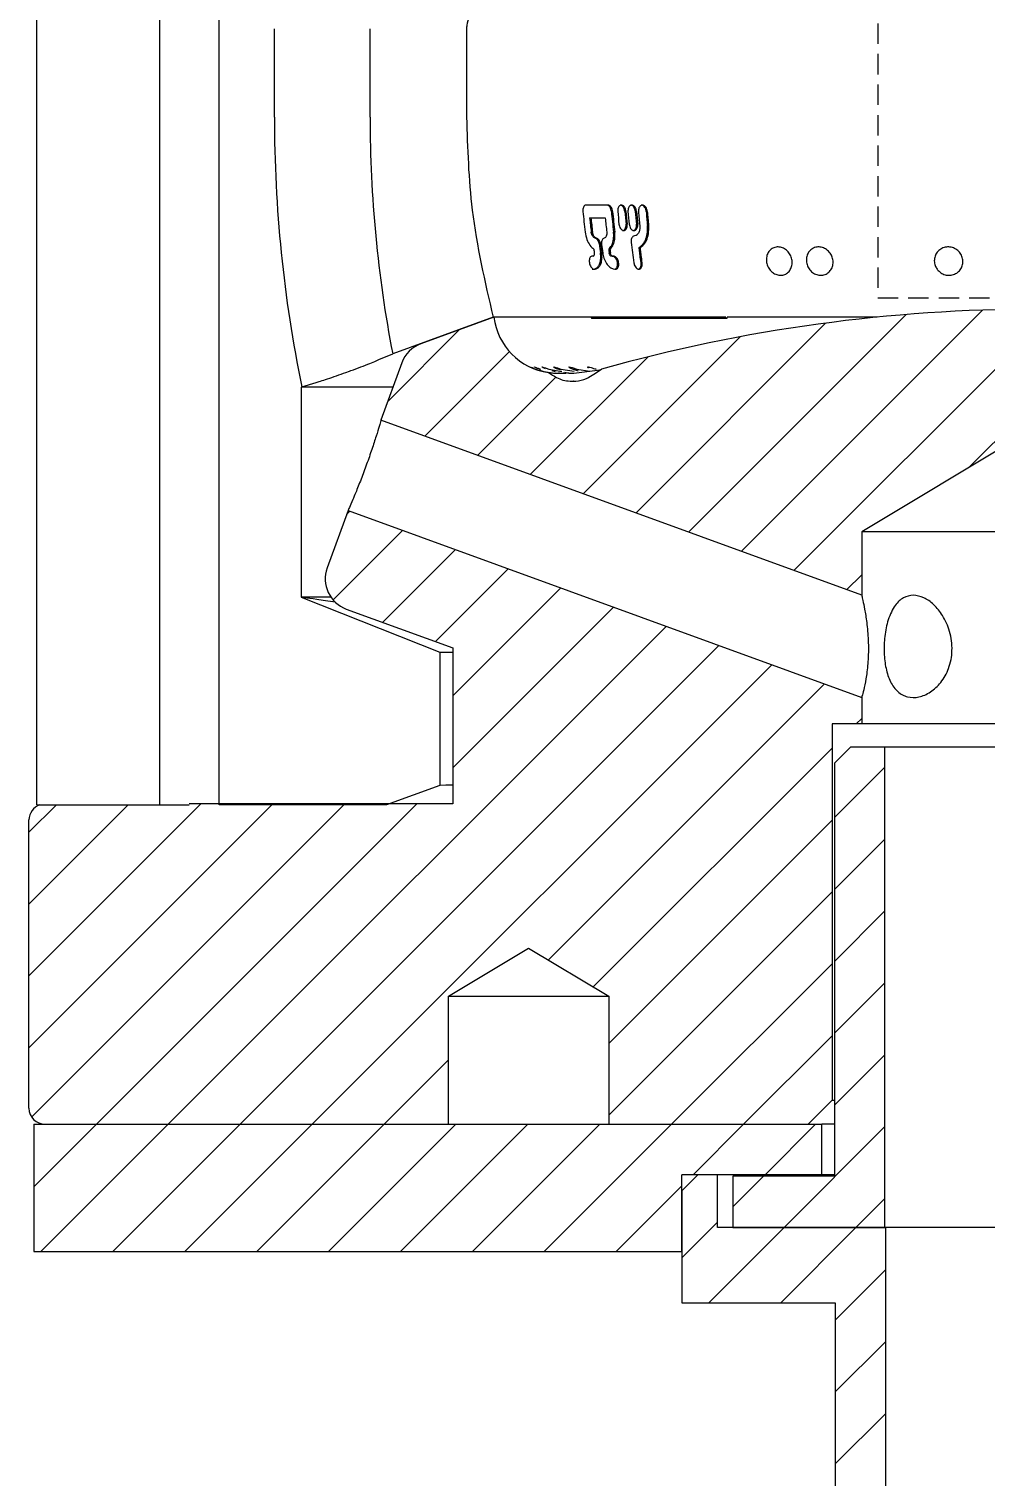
# Model space of a CAD drawing. Header units: millimetres. Extents: x 8 to 832, y 8 to 586.
# Drawn here: x 457.3 to 517, y 110 to 200.4 of the extents above; entities that cross this region are included whole.
import ezdxf

# ---------------------------------------------------------------- set-up
doc = ezdxf.new("R2010")
doc.units = ezdxf.units.MM
doc.linetypes.add('HIDDEN', pattern=[1.905, 1.27, -0.635])
doc.layers.add('HATCH', color=3, linetype='Continuous')
doc.layers.add('HIDDEN', color=3, linetype='HIDDEN')
doc.layers.add('OUTLINE', color=7, linetype='Continuous', lineweight=25)

# ---------------------------------------------------------------- blocks, each defined once
blk = doc.blocks.new('SW_HATCH_0')
at = {"layer": 'HATCH', "color": 0}
for p, q in [((310.841, -21.428), (295.774, -36.495)), ((315.385, -21.375), (299.066, -37.694)), ((319.735, -21.515), (310.016, -31.234)), ((301.048, -22.241), (289.19, -34.099)), ((306.075, -21.704), (292.482, -35.297)), ((278.19, -22.648), (273.705, -27.133)), ((295.706, -23.093), (285.898, -32.901)), ((281.306, -24.022), (276.022, -29.306)), ((289.969, -24.34), (282.606, -31.703)), ((284.207, -25.612), (279.314, -30.505)), ((271.341, -33.988), (271.136, -34.193)), ((274.633, -35.186), (270.291, -39.528)), ((277.925, -36.384), (273.387, -40.922)), ((281.217, -37.582), (276.679, -42.12)), ((303.3, -37.95), (302.358, -38.892)), ((284.509, -38.78), (277.775, -45.514)), ((287.801, -39.979), (277.775, -50.004)), ((291.093, -41.177), (260, -72.269)), ((294.385, -42.375), (264.491, -72.269)), ((297.677, -43.573), (268.981, -72.269)), ((300.969, -44.771), (283.734, -62.006)), ((303.3, -46.93), (302.961, -47.269)), ((301.45, -48.78), (286.539, -63.691)), ((304.75, -49.97), (301.6, -53.12)), ((266.53, -52.269), (251.3, -67.499)), ((262.04, -52.269), (251.3, -63.009)), ((257.5, -52.319), (251.3, -58.519)), ((253.01, -52.319), (251.3, -54.029)), ((271.02, -52.269), (251.467, -71.822)), ((275.51, -52.269), (255.51, -72.269)), ((301.45, -53.27), (287.5, -67.22)), ((304.75, -54.46), (301.6, -57.61)), ((301.45, -57.76), (287.5, -71.71)), ((304.75, -58.95), (301.6, -62.1)), ((301.45, -62.25), (291.431, -72.269)), ((304.75, -63.441), (301.6, -66.591)), ((301.45, -66.741), (295.921, -72.269)), ((277.5, -68.24), (273.471, -72.269)), ((304.75, -67.931), (301.6, -71.081)), ((255.51, -72.269), (251.6, -76.179)), ((260, -72.269), (252.05, -80.219)), ((264.491, -72.269), (256.541, -80.219)), ((268.981, -72.269), (261.031, -80.219)), ((273.471, -72.269), (265.521, -80.219)), ((277.961, -72.269), (270.011, -80.219)), ((282.451, -72.269), (274.501, -80.219)), ((286.941, -72.269), (278.991, -80.219)), ((291.431, -72.269), (283.481, -80.219)), ((295.921, -72.269), (292.771, -75.419)), ((300.412, -72.269), (297.262, -75.419)), ((304.75, -72.421), (298.452, -78.719)), ((297.162, -75.519), (295.25, -77.431)), ((292.075, -76.116), (287.971, -80.219)), ((304.75, -76.911), (302.942, -78.719)), ((294.3, -78.381), (292.075, -80.606)), ((298.452, -78.719), (293.752, -83.419)), ((302.942, -78.719), (298.242, -83.419)), ((304.8, -81.351), (301.65, -84.501)), ((304.8, -85.841), (301.65, -88.991)), ((304.8, -90.331), (301.65, -93.481))]:
    blk.add_line(p, q, dxfattribs=at)

msp = doc.modelspace()

# ---------------------------------------------------------------- linework, layer by layer
at = {"layer": 'HIDDEN'}
for p, q in [((510.272, 263.612), (510.272, 183.612)), ((510.272, 183.612), (530.272, 183.612))]:
    msp.add_line(p, q, dxfattribs=at)
at = {"layer": 'OUTLINE'}
for p, q in [((457.772, 151.956), (457.772, 408.812)), ((465.452, 151.956), (465.452, 408.812)), ((469.152, 151.956), (469.152, 408.812)), ((472.597, 194.906), (472.597, 200.406)), ((478.571, 194.906), (478.571, 200.406)), ((484.597, 200.406), (484.597, 194.906)), ((493.429, 189.406), (492.052, 189.406)), ((492.284, 188.606), (492.364, 188.606)), ((493.474, 186.65), (493.552, 186.65)), ((495.371, 186.755), (495.443, 186.755)), ((492.512, 186.219), (492.52, 186.219)), ((492.71, 185.469), (492.776, 185.469)), ((493.686, 186.207), (493.763, 186.207)), ((486.254, 182.406), (479.984, 180.124)), ((486.304, 182.406), (481.751, 180.749)), ((486.304, 182.406), (486.254, 182.406)), ((492.388, 182.406), (486.304, 182.406)), ((492.388, 182.406), (492.393, 182.355)), ((500.797, 182.406), (492.388, 182.406)), ((492.393, 182.355), (500.878, 182.355)), ((500.878, 182.355), (500.873, 182.406)), ((510.229, 182.406), (500.873, 182.406)), ((479.123, 179.756), (479.984, 180.124)), ((480.556, 179.553), (479.25, 175.967)), ((489.731, 179.166), (490.553, 179.013)), ((490.152, 178.991), (489.937, 179.057)), ((490.49, 179.166), (491.321, 179.026)), ((491.29, 178.906), (492.934, 179.127)), ((491.475, 179.166), (492.293, 179.044)), ((492.934, 179.127), (492.941, 179.13)), ((474.305, 178.057), (475.21, 178.336)), ((477.056, 178.953), (477.295, 179.04)), ((490.983, 178.906), (490.642, 178.928)), ((490.992, 178.906), (491.29, 178.906)), ((491.26, 178.406), (491.422, 178.419)), ((491.271, 178.406), (491.26, 178.406)), ((474.305, 178.057), (474.272, 178.045)), ((474.272, 178.045), (474.272, 164.925)), ((480.007, 178.045), (474.272, 178.045)), ((509.272, 165.04), (479.25, 175.967)), ((520.272, 175.615), (509.272, 169.006)), ((477.198, 170.329), (475.893, 166.743)), ((477.198, 170.329), (509.272, 158.655)), ((509.272, 169.006), (509.272, 165.04)), ((531.272, 169.006), (509.272, 169.006)), ((474.272, 164.925), (482.922, 161.486)), ((476.125, 164.925), (474.272, 164.925)), ((477.088, 164.179), (483.747, 161.756)), ((482.922, 161.486), (482.922, 153.164)), ((482.922, 161.486), (483.747, 161.486)), ((483.747, 161.756), (483.747, 152.006)), ((509.272, 158.655), (509.272, 157.006)), ((509.272, 157.006), (507.422, 157.006)), ((507.422, 157.006), (507.422, 133.506)), ((531.272, 157.006), (509.272, 157.006)), ((507.572, 154.556), (508.572, 155.556)), ((510.722, 155.556), (508.572, 155.556)), ((510.722, 125.556), (510.722, 155.556)), ((529.822, 155.556), (510.722, 155.556)), ((507.572, 154.556), (507.572, 128.756)), ((482.922, 153.164), (479.601, 151.956)), ((457.772, 151.956), (465.452, 151.956)), ((465.452, 151.956), (467.272, 151.956)), ((483.747, 152.006), (467.272, 152.006)), ((479.601, 151.956), (469.152, 151.956)), ((457.272, 133.006), (457.272, 151.006)), ((483.472, 140.006), (488.472, 143.01)), ((488.472, 143.01), (493.472, 140.006)), ((483.472, 132.006), (483.472, 140.006)), ((483.472, 140.006), (493.472, 140.006)), ((493.472, 140.006), (493.472, 132.006)), ((507.422, 133.506), (505.922, 132.006)), ((507.422, 133.506), (507.572, 133.506)), ((457.572, 132.006), (457.572, 124.056)), ((457.572, 132.006), (506.772, 132.006)), ((458.272, 132.006), (483.472, 132.006)), ((493.472, 132.006), (505.922, 132.006)), ((506.772, 128.856), (506.772, 132.006)), ((507.572, 132.006), (506.772, 132.006)), ((498.047, 127.856), (499.047, 128.856)), ((506.772, 128.856), (498.047, 128.856)), ((498.047, 124.056), (498.047, 128.856)), ((500.272, 128.856), (499.047, 128.856)), ((500.272, 125.556), (500.272, 128.856)), ((501.222, 128.756), (501.222, 125.556)), ((507.572, 128.756), (501.222, 128.756)), ((507.572, 128.856), (506.772, 128.856)), ((498.047, 127.856), (498.047, 120.856)), ((510.772, 125.556), (500.272, 125.556)), ((501.222, 125.556), (510.722, 125.556)), ((510.772, 104.856), (510.772, 125.556)), ((529.772, 125.556), (510.772, 125.556)), ((457.572, 124.056), (498.047, 124.056)), ((498.047, 120.856), (507.622, 120.856)), ((507.622, 120.856), (507.622, 108.588))]:
    msp.add_line(p, q, dxfattribs=at)
at = {"layer": 'OUTLINE', "flags": 128}
for points in [[(490.527, 179.09), (490.217, 179.188), (490.133, 179.229), (490.065, 179.269), (490.044, 179.286), (490.041, 179.296), (490.056, 179.296), (490.104, 179.286), (490.273, 179.234), (490.49, 179.166), (490.49, 179.166)], [(491.577, 179.044), (491.22, 179.155), (491.069, 179.228), (491.02, 179.259), (490.992, 179.285), (490.992, 179.295), (491.01, 179.297), (491.058, 179.288), (491.182, 179.254), (491.475, 179.166), (491.475, 179.166)], [(483.747, 153.185), (483.299, 153.174), (482.922, 153.164), (482.922, 153.164), (482.922, 153.164)]]:
    msp.add_lwpolyline(points, dxfattribs=at)
at = {"layer": 'OUTLINE'}
for centre, radius, start, end in [((556.565, 194.906), 83.968, 180, 191.57542), ((556.565, 194.906), 77.995, 180, 190.92501), ((550.64, 194.863), 59.071, 185.69092, 186.94043), ((556.565, 194.854), 63.194, 185.30972, 186.47678), ((556.511, 194.854), 63.065, 185.32088, 186.49036), ((557.708, 194.865), 63.94, 185.25394, 185.97181), ((559.447, 194.854), 65.231, 185.14018, 185.84369), ((559.336, 194.85), 65.047, 185.15058, 185.8561), ((559.854, 194.856), 65.438, 185.12565, 185.82692), ((561.766, 194.851), 66.886, 185.00966, 185.69562), ((561.746, 194.855), 66.795, 185.02034, 185.70724), ((562.171, 194.852), 67.093, 184.99886, 185.74896), ((564.28, 194.85), 68.715, 184.87905, 185.61129), ((564.159, 194.846), 68.525, 184.88892, 185.62321), ((552.079, 194.858), 60.121, 185.96962, 186.81389), ((551.972, 194.852), 59.935, 185.98194, 186.82887), ((554.883, 194.857), 61.943, 185.79259, 186.61172), ((551.752, 194.851), 59.778, 187.88532, 188.10322), ((552.972, 194.808), 60.593, 187.45087, 187.95168), ((552.756, 194.785), 60.298, 187.46561, 187.96889), ((553.108, 194.808), 60.593, 187.45087, 187.95168), ((553.909, 194.696), 60.968, 187.58327, 187.79676), ((554.354, 194.763), 61.341, 187.59974, 187.81194), ((559.16, 194.781), 64.747, 186.83099, 187.96853), ((520.272, 81.779), 101.126, 74.36594, 105.63406), ((490.272, 182.906), 4, 187.18076, 261.83255), ((482.435, 178.869), 2, 110, 160), ((477.772, 166.059), 2, 160, 250), ((458.272, 151.006), 1, 108.19487, 180), ((458.272, 133.006), 1, 180, 270)]:
    msp.add_arc(centre, radius, start, end, dxfattribs=at)
for centre, major_axis, ratio, start_param, end_param in [((487.659, 183.406), (-7.711, 0), 0.765145, 2.206351, 2.33944), ((494.638, 183.406), (7.636, 0), 0.765145, 4.009894, 4.095532), ((491.229, 179.206), (-1.6, 0), 0.5, 1.465888, 1.597337)]:
    msp.add_ellipse(centre, major_axis=major_axis, ratio=ratio, start_param=start_param, end_param=end_param, dxfattribs=at)
for points, knots in [([(484.768, 201.181), (484.701, 201.001), (484.608, 200.749), (484.6, 200.482), (484.597, 200.406)], [0, 0, 0, 0, 0.7132798, 1, 1, 1, 1]), ([(484.597, 194.906), (484.657, 192.962), (484.785, 188.741), (485.739, 184.626), (486.254, 182.406)], [0, 0, 0, 0, 0.460526, 1, 1, 1, 1]), ([(492.052, 189.406), (492.023, 189.4), (491.97, 189.39), (491.908, 189.316), (491.868, 189.216), (491.854, 189.106), (491.858, 189.034), (491.86, 189.006)], [0, 0, 0, 0, 0.231635, 0.438378, 0.645069, 0.860327, 1, 1, 1, 1]), ([(493.642, 189.006), (493.634, 189.053), (493.619, 189.148), (493.56, 189.272), (493.482, 189.361), (493.41, 189.401), (493.367, 189.404), (493.353, 189.406)], [0, 0, 0, 0, 0.229363, 0.46409, 0.684521, 0.895354, 1, 1, 1, 1]), ([(493.718, 189.006), (493.71, 189.053), (493.695, 189.148), (493.636, 189.272), (493.558, 189.362), (493.486, 189.401), (493.443, 189.404), (493.429, 189.406)], [0, 0, 0, 0, 0.229667, 0.465317, 0.68623, 0.896879, 1, 1, 1, 1]), ([(494.551, 189.01), (494.544, 189.055), (494.53, 189.148), (494.471, 189.271), (494.392, 189.361), (494.304, 189.407), (494.217, 189.408), (494.141, 189.367), (494.08, 189.29), (494.041, 189.182), (494.031, 189.083), (494.036, 189.024), (494.037, 189.01)], [0, 0, 0, 0, 0.112025, 0.229634, 0.34028, 0.4461, 0.548193, 0.648441, 0.750109, 0.855208, 0.964628, 1, 1, 1, 1]), ([(494.478, 189.01), (494.471, 189.055), (494.456, 189.148), (494.397, 189.271), (494.319, 189.359), (494.243, 189.404), (494.199, 189.401), (494.184, 189.4)], [0, 0, 0, 0, 0.223853, 0.458177, 0.67907, 0.890947, 1, 1, 1, 1]), ([(495.207, 189.01), (495.2, 189.055), (495.186, 189.148), (495.125, 189.271), (495.045, 189.361), (494.954, 189.407), (494.865, 189.408), (494.786, 189.367), (494.723, 189.29), (494.683, 189.182), (494.673, 189.083), (494.677, 189.024), (494.678, 189.01)], [0, 0, 0, 0, 0.112025, 0.229633, 0.340279, 0.446099, 0.548193, 0.648441, 0.750109, 0.855208, 0.964628, 1, 1, 1, 1]), ([(495.136, 189.01), (495.129, 189.055), (495.114, 189.148), (495.054, 189.271), (494.973, 189.359), (494.896, 189.404), (494.851, 189.401), (494.835, 189.4)], [0, 0, 0, 0, 0.223853, 0.458177, 0.679069, 0.890946, 1, 1, 1, 1]), ([(495.884, 189.006), (495.877, 189.051), (495.862, 189.145), (495.8, 189.27), (495.717, 189.36), (495.623, 189.407), (495.531, 189.408), (495.448, 189.367), (495.383, 189.289), (495.34, 189.179), (495.329, 189.079), (495.333, 189.02), (495.334, 189.006)], [0, 0, 0, 0, 0.112034, 0.229598, 0.340259, 0.446082, 0.548177, 0.648427, 0.750094, 0.855211, 0.964346, 1, 1, 1, 1]), ([(495.815, 189.006), (495.807, 189.051), (495.793, 189.145), (495.731, 189.27), (495.648, 189.358), (495.567, 189.404), (495.52, 189.401), (495.504, 189.4)], [0, 0, 0, 0, 0.223843, 0.458103, 0.679011, 0.890887, 1, 1, 1, 1]), ([(492.364, 188.606), (492.44, 188.606), (492.591, 188.606), (492.887, 188.606), (493.111, 188.606), (493.256, 188.606)], [0, 0, 0, 0, 0.260452, 0.520904, 1, 1, 1, 1]), ([(494.115, 188.213), (494.123, 188.168), (494.138, 188.075), (494.199, 187.951), (494.28, 187.861), (494.368, 187.816), (494.454, 187.816), (494.529, 187.857), (494.588, 187.934), (494.626, 188.042), (494.634, 188.141), (494.629, 188.199), (494.628, 188.213)], [0, 0, 0, 0, 0.112114, 0.230958, 0.342698, 0.448697, 0.54994, 0.648955, 0.749794, 0.85497, 0.965329, 1, 1, 1, 1]), ([(494.337, 187.823), (494.351, 187.822), (494.393, 187.819), (494.455, 187.858), (494.515, 187.933), (494.552, 188.042), (494.56, 188.141), (494.556, 188.199), (494.555, 188.213)], [0, 0, 0, 0, 0.0993752, 0.2981965, 0.500478, 0.7109788, 0.9312773, 1, 1, 1, 1]), ([(494.754, 188.213), (494.762, 188.168), (494.778, 188.075), (494.839, 187.951), (494.921, 187.861), (495.012, 187.816), (495.101, 187.816), (495.178, 187.857), (495.239, 187.934), (495.278, 188.042), (495.288, 188.141), (495.283, 188.199), (495.282, 188.213)], [0, 0, 0, 0, 0.112115, 0.230958, 0.342699, 0.448698, 0.549941, 0.648954, 0.749793, 0.85497, 0.965329, 1, 1, 1, 1]), ([(494.985, 187.823), (494.999, 187.822), (495.042, 187.819), (495.106, 187.858), (495.168, 187.933), (495.207, 188.042), (495.216, 188.141), (495.211, 188.199), (495.21, 188.213)], [0, 0, 0, 0, 0.099376, 0.298197, 0.500478, 0.710979, 0.931278, 1, 1, 1, 1]), ([(495.416, 188.131), (495.418, 188.055), (495.423, 187.9), (495.361, 187.695), (495.255, 187.549), (495.149, 187.49), (495.088, 187.481), (495.074, 187.48)], [0, 0, 0, 0, 0.239271, 0.485229, 0.718219, 0.938579, 1, 1, 1, 1]), ([(495.371, 186.755), (495.477, 186.836), (495.675, 186.986), (495.85, 187.391), (495.915, 187.781), (495.9, 188.037), (495.895, 188.131)], [0, 0, 0, 0, 0.304145, 0.565501, 0.840474, 1, 1, 1, 1]), ([(495.443, 186.755), (495.549, 186.836), (495.746, 186.987), (495.92, 187.392), (495.985, 187.781), (495.97, 188.037), (495.965, 188.131)], [0, 0, 0, 0, 0.3044984, 0.5652206, 0.8403717, 1, 1, 1, 1]), ([(492.001, 187.725), (492.032, 187.565), (492.09, 187.265), (492.289, 186.877), (492.456, 186.726), (492.539, 186.65)], [0, 0, 0, 0, 0.363221, 0.682191, 1, 1, 1, 1]), ([(492.628, 187.348), (492.598, 187.358), (492.543, 187.379), (492.471, 187.462), (492.417, 187.567), (492.391, 187.661), (492.384, 187.714), (492.382, 187.725)], [0, 0, 0, 0, 0.2545, 0.47632, 0.701481, 0.938851, 1, 1, 1, 1]), ([(492.707, 187.348), (492.678, 187.358), (492.623, 187.379), (492.551, 187.463), (492.497, 187.567), (492.471, 187.661), (492.464, 187.714), (492.462, 187.725)], [0, 0, 0, 0, 0.254868, 0.475892, 0.700775, 0.938524, 1, 1, 1, 1]), ([(492.89, 186.95), (492.881, 186.998), (492.862, 187.094), (492.8, 187.219), (492.722, 187.308), (492.661, 187.341), (492.631, 187.347), (492.628, 187.348)], [0, 0, 0, 0, 0.25102, 0.508242, 0.747099, 0.972927, 1, 1, 1, 1]), ([(492.969, 186.95), (492.96, 186.998), (492.941, 187.094), (492.879, 187.219), (492.798, 187.314), (492.738, 187.336), (492.707, 187.348)], [0, 0, 0, 0, 0.251438, 0.509782, 0.749248, 1, 1, 1, 1]), ([(493.191, 187.348), (493.162, 187.336), (493.108, 187.315), (493.053, 187.227), (493.023, 187.118), (493.019, 187.019), (493.026, 186.962), (493.027, 186.95)], [0, 0, 0, 0, 0.2539087, 0.4736198, 0.6973202, 0.9342215, 1, 1, 1, 1]), ([(493.352, 187.725), (493.354, 187.68), (493.359, 187.588), (493.328, 187.469), (493.271, 187.379), (493.218, 187.358), (493.191, 187.348)], [0, 0, 0, 0, 0.252405, 0.509869, 0.749769, 1, 1, 1, 1]), ([(493.474, 186.65), (493.537, 186.717), (493.662, 186.852), (493.768, 187.179), (493.795, 187.484), (493.779, 187.671), (493.774, 187.725)], [0, 0, 0, 0, 0.288364, 0.57637, 0.876355, 1, 1, 1, 1]), ([(493.552, 186.65), (493.614, 186.717), (493.739, 186.852), (493.844, 187.179), (493.871, 187.483), (493.855, 187.67), (493.85, 187.725)], [0, 0, 0, 0, 0.287909, 0.575434, 0.875655, 1, 1, 1, 1]), ([(495.074, 187.48), (495.042, 187.471), (494.982, 187.454), (494.916, 187.373), (494.876, 187.268), (494.865, 187.164), (494.871, 187.1), (494.873, 187.08)], [0, 0, 0, 0, 0.243649, 0.455734, 0.670667, 0.89789, 1, 1, 1, 1]), ([(492.447, 185.413), (492.519, 185.411), (492.654, 185.409), (492.816, 185.551), (492.927, 185.769), (492.989, 186.069), (492.971, 186.302), (492.961, 186.425)], [0, 0, 0, 0, 0.209156, 0.391645, 0.57886, 0.778341, 1, 1, 1, 1]), ([(492.571, 186.425), (492.573, 186.401), (492.577, 186.348), (492.563, 186.279), (492.534, 186.229), (492.498, 186.205), (492.472, 186.206), (492.461, 186.207)], [0, 0, 0, 0, 0.206755, 0.438162, 0.648321, 0.844212, 1, 1, 1, 1]), ([(492.529, 185.413), (492.601, 185.411), (492.735, 185.409), (492.896, 185.552), (493.007, 185.768), (493.069, 186.068), (493.05, 186.302), (493.04, 186.425)], [0, 0, 0, 0, 0.2095128, 0.3912091, 0.5778951, 0.777311, 1, 1, 1, 1]), ([(493.098, 186.425), (493.12, 186.313), (493.167, 186.078), (493.325, 185.759), (493.532, 185.522), (493.748, 185.402), (493.879, 185.409), (493.938, 185.413)], [0, 0, 0, 0, 0.202719, 0.4257, 0.639327, 0.837614, 1, 1, 1, 1]), ([(493.686, 186.207), (493.669, 186.207), (493.637, 186.207), (493.589, 186.239), (493.55, 186.288), (493.519, 186.352), (493.509, 186.4), (493.504, 186.425)], [0, 0, 0, 0, 0.216675, 0.407234, 0.593902, 0.791706, 1, 1, 1, 1]), ([(493.763, 186.207), (493.746, 186.207), (493.714, 186.207), (493.667, 186.239), (493.628, 186.288), (493.597, 186.352), (493.587, 186.4), (493.582, 186.425)], [0, 0, 0, 0, 0.217046, 0.406771, 0.59292, 0.790707, 1, 1, 1, 1]), ([(495.494, 185.806), (495.473, 185.964), (495.441, 186.201), (495.4, 186.517), (495.381, 186.676), (495.371, 186.755)], [0, 0, 0, 0, 0.499977, 0.74999, 1, 1, 1, 1]), ([(495.566, 185.806), (495.545, 185.964), (495.513, 186.201), (495.473, 186.517), (495.453, 186.676), (495.443, 186.755)], [0, 0, 0, 0, 0.499979, 0.749991, 1, 1, 1, 1]), ([(504.17, 185.024), (504.079, 185.037), (503.896, 185.064), (503.646, 185.228), (503.451, 185.461), (503.332, 185.746), (503.302, 186.048), (503.364, 186.333), (503.51, 186.571), (503.724, 186.735), (503.984, 186.806), (504.261, 186.776), (504.522, 186.647), (504.738, 186.434), (504.883, 186.162), (504.942, 185.862), (504.908, 185.568), (504.786, 185.311), (504.59, 185.123), (504.372, 185.03), (504.226, 185.025), (504.17, 185.024)], [0, 0, 0, 0, 0.054092, 0.108177, 0.162072, 0.215685, 0.269049, 0.322313, 0.375658, 0.429237, 0.483095, 0.537157, 0.59126, 0.645228, 0.698936, 0.752373, 0.80565, 0.858946, 0.912437, 0.966208, 1, 1, 1, 1]), ([(506.674, 185.024), (506.58, 185.039), (506.39, 185.069), (506.136, 185.236), (505.94, 185.472), (505.825, 185.758), (505.803, 186.06), (505.876, 186.344), (506.035, 186.579), (506.263, 186.74), (506.535, 186.807), (506.822, 186.772), (507.09, 186.64), (507.308, 186.424), (507.45, 186.15), (507.502, 185.849), (507.458, 185.556), (507.324, 185.302), (507.114, 185.117), (506.885, 185.027), (506.733, 185.025), (506.674, 185.024)], [0, 0, 0, 0, 0.054087, 0.108166, 0.162051, 0.215652, 0.26901, 0.322271, 0.375627, 0.429217, 0.483085, 0.537151, 0.591252, 0.64521, 0.698908, 0.752334, 0.805608, 0.858912, 0.912411, 0.966194, 1, 1, 1, 1]), ([(513.974, 185.411), (513.932, 185.482), (513.837, 185.639), (513.789, 185.923), (513.834, 186.218), (513.977, 186.479), (514.201, 186.677), (514.481, 186.788), (514.786, 186.801), (515.083, 186.712), (515.336, 186.532), (515.515, 186.281), (515.602, 185.988), (515.587, 185.688), (515.473, 185.412), (515.272, 185.191), (515.007, 185.051), (514.705, 185.006), (514.403, 185.065), (514.147, 185.206), (514.027, 185.348), (513.974, 185.411)], [0, 0, 0, 0, 0.043879, 0.097307, 0.150588, 0.203873, 0.257342, 0.311083, 0.365072, 0.419178, 0.47322, 0.527042, 0.580582, 0.633905, 0.687167, 0.740559, 0.794207, 0.848129, 0.902222, 0.956308, 1, 1, 1, 1]), ([(492.461, 186.207), (492.432, 186.208), (492.378, 186.208), (492.316, 186.151), (492.274, 186.065), (492.255, 185.95), (492.261, 185.814), (492.297, 185.672), (492.358, 185.546), (492.439, 185.448), (492.499, 185.425), (492.529, 185.413)], [0, 0, 0, 0, 0.114145, 0.213586, 0.313186, 0.418862, 0.532036, 0.650132, 0.769175, 0.88323, 1, 1, 1, 1]), ([(493.861, 185.413), (493.889, 185.424), (493.942, 185.445), (493.997, 185.53), (494.027, 185.638), (494.031, 185.771), (494.004, 185.913), (493.946, 186.046), (493.867, 186.146), (493.783, 186.204), (493.73, 186.206), (493.707, 186.207)], [0, 0, 0, 0, 0.11591, 0.219588, 0.326561, 0.440961, 0.561767, 0.683399, 0.801056, 0.911128, 1, 1, 1, 1]), ([(493.938, 185.413), (493.966, 185.424), (494.019, 185.445), (494.074, 185.53), (494.104, 185.638), (494.107, 185.771), (494.08, 185.913), (494.023, 186.046), (493.944, 186.147), (493.852, 186.209), (493.793, 186.208), (493.763, 186.207)], [0, 0, 0, 0, 0.1131054, 0.2137541, 0.3178643, 0.4295123, 0.5476501, 0.6666712, 0.7816264, 0.8888328, 1, 1, 1, 1]), ([(495.038, 185.806), (495.048, 185.76), (495.067, 185.666), (495.134, 185.54), (495.222, 185.448), (495.315, 185.403), (495.403, 185.405), (495.477, 185.446), (495.534, 185.523), (495.569, 185.63), (495.575, 185.731), (495.568, 185.79), (495.566, 185.806)], [0, 0, 0, 0, 0.112172, 0.234431, 0.34809, 0.453535, 0.552287, 0.648268, 0.746777, 0.85118, 0.962468, 1, 1, 1, 1]), ([(495.284, 185.411), (495.299, 185.41), (495.342, 185.407), (495.404, 185.447), (495.462, 185.522), (495.496, 185.631), (495.502, 185.731), (495.496, 185.791), (495.494, 185.806)], [0, 0, 0, 0, 0.104152, 0.296893, 0.49447, 0.703422, 0.925526, 1, 1, 1, 1]), ([(477.295, 179.04), (477.321, 179.049), (477.562, 179.136), (478.017, 179.305), (478.571, 179.52), (478.952, 179.677), (479.073, 179.732), (479.123, 179.756)], [0, 0, 0, 0, 0.031734, 0.291747, 0.553201, 0.813977, 1, 1, 1, 1]), ([(488.584, 179.295), (488.583, 179.296), (488.58, 179.298), (488.611, 179.286), (488.713, 179.242), (488.833, 179.196), (488.915, 179.166)], [0, 0, 0, 0, 0.058954, 0.193338, 0.454843, 1, 1, 1, 1]), ([(488.838, 179.29), (488.835, 179.292), (488.827, 179.298), (488.837, 179.297), (488.888, 179.281), (489.017, 179.23), (489.14, 179.188), (489.204, 179.166)], [0, 0, 0, 0, 0.054575, 0.137903, 0.274273, 0.621849, 1, 1, 1, 1]), ([(488.915, 179.166), (489.257, 179.065), (489.74, 178.924), (490.275, 178.91), (490.43, 178.906)], [0, 0, 0, 0, 0.710686, 1, 1, 1, 1]), ([(489.534, 179.181), (489.5, 179.196), (489.432, 179.225), (489.36, 179.263), (489.323, 179.287), (489.315, 179.297), (489.329, 179.298), (489.389, 179.281), (489.528, 179.232), (489.66, 179.189), (489.731, 179.166)], [0, 0, 0, 0, 0.122058, 0.245068, 0.30675, 0.368907, 0.424492, 0.513911, 0.738831, 1, 1, 1, 1]), ([(492.216, 179.237), (492.209, 179.241), (492.186, 179.255), (492.166, 179.274), (492.158, 179.291), (492.174, 179.299), (492.219, 179.295), (492.358, 179.261), (492.524, 179.21), (492.656, 179.172), (492.68, 179.166)], [0, 0, 0, 0, 0.0400727, 0.1296695, 0.2021118, 0.2749647, 0.3564824, 0.4926338, 0.9110955, 1, 1, 1, 1]), ([(475.21, 178.336), (475.286, 178.358), (475.439, 178.4), (475.901, 178.55), (476.458, 178.739), (476.863, 178.884), (477.056, 178.953)], [0, 0, 0, 0, 0.254818, 0.509673, 0.76571, 1, 1, 1, 1]), ([(489.704, 178.946), (489.732, 178.942), (489.918, 178.917), (490.112, 178.911), (490.276, 178.906)], [0, 0, 0, 0, 0.153846, 1, 1, 1, 1]), ([(490.22, 178.64), (490.35, 178.58), (490.617, 178.456), (490.91, 178.426), (491.061, 178.41)], [0, 0, 0, 0, 0.483072, 1, 1, 1, 1]), ([(490.276, 178.906), (490.364, 178.906), (490.487, 178.906), (490.617, 178.906), (490.653, 178.906)], [0, 0, 0, 0, 0.7245178, 1, 1, 1, 1]), ([(490.339, 178.934), (490.359, 178.93), (490.508, 178.898), (490.67, 178.902), (490.811, 178.906)], [0, 0, 0, 0, 0.13202, 1, 1, 1, 1]), ([(490.738, 178.979), (490.85, 178.952), (491.011, 178.913), (491.184, 178.911), (491.238, 178.911)], [0, 0, 0, 0, 0.691862, 1, 1, 1, 1]), ([(491.271, 178.406), (491.316, 178.407), (491.597, 178.417), (491.933, 178.497), (492.189, 178.632), (492.237, 178.657)], [0, 0, 0, 0, 0.135142, 0.839032, 1, 1, 1, 1]), ([(479.25, 175.967), (479.248, 175.957), (479.24, 175.93), (479.152, 175.629), (478.964, 175.008), (478.693, 174.171), (478.363, 173.222), (478.005, 172.27), (477.705, 171.521), (477.452, 170.914), (477.265, 170.479), (477.201, 170.335), (477.198, 170.329), (477.198, 170.329)], [0, 0, 0, 0, 0.058808, 0.165876, 0.27309, 0.380502, 0.487849, 0.594977, 0.702081, 0.771038, 0.87833, 0.985628, 1, 1, 1, 1]), ([(476.405, 164.602), (475.99, 164.665), (475.123, 164.798), (474.427, 164.902), (474.324, 164.917), (474.272, 164.925)], [0, 0, 0, 0, 0.312264, 0.652908, 1, 1, 1, 1]), ([(509.272, 165.04), (509.275, 165.031), (509.28, 165.006), (509.343, 164.735), (509.459, 164.17), (509.596, 163.322), (509.696, 162.232), (509.692, 161.054), (509.578, 160.012), (509.429, 159.247), (509.3, 158.75), (509.282, 158.687), (509.272, 158.655)], [0, 0, 0, 0, 0.049926, 0.136959, 0.229719, 0.336067, 0.456201, 0.578733, 0.691182, 0.794858, 0.896514, 1, 1, 1, 1]), ([(512.494, 165.04), (512.712, 165.009), (513.147, 164.947), (513.795, 164.475), (514.374, 163.76), (514.813, 162.773), (514.973, 161.61), (514.761, 160.478), (514.252, 159.572), (513.579, 158.955), (512.838, 158.639), (512.119, 158.644), (511.503, 158.975), (511.045, 159.601), (510.762, 160.455), (510.646, 161.449), (510.688, 162.51), (510.903, 163.561), (511.302, 164.4), (511.851, 164.941), (512.284, 165.008), (512.494, 165.04)], [0, 0, 0, 0, 0.046159, 0.092178, 0.141715, 0.198873, 0.260582, 0.319585, 0.37308, 0.424068, 0.475087, 0.526557, 0.578171, 0.629648, 0.680664, 0.731611, 0.78459, 0.842159, 0.903776, 0.953148, 1, 1, 1, 1])]:
    msp.add_open_spline(points, degree=3, knots=knots, dxfattribs=at)

# ---------------------------------------------------------------- block references
at = {"layer": 'HATCH'}
msp.add_blockref('SW_HATCH_0', (205.972, 204.275), dxfattribs=at)

doc.saveas('drawing.dxf')
